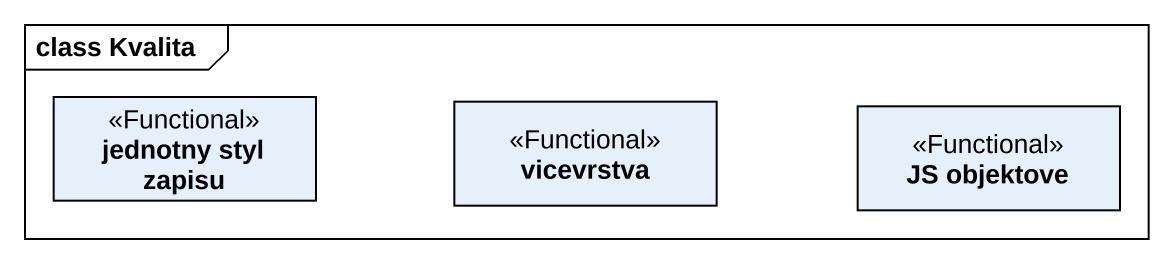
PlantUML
@startuml
mainframe class Kvalita
hide circle
hide empty members
class "jednotny styl zapisu" as jednotny_styl_zapisu <<Functional>>
class vicevrstva <<Functional>>
class "JS objektove" as JS_objektove <<Functional>>
@enduml
